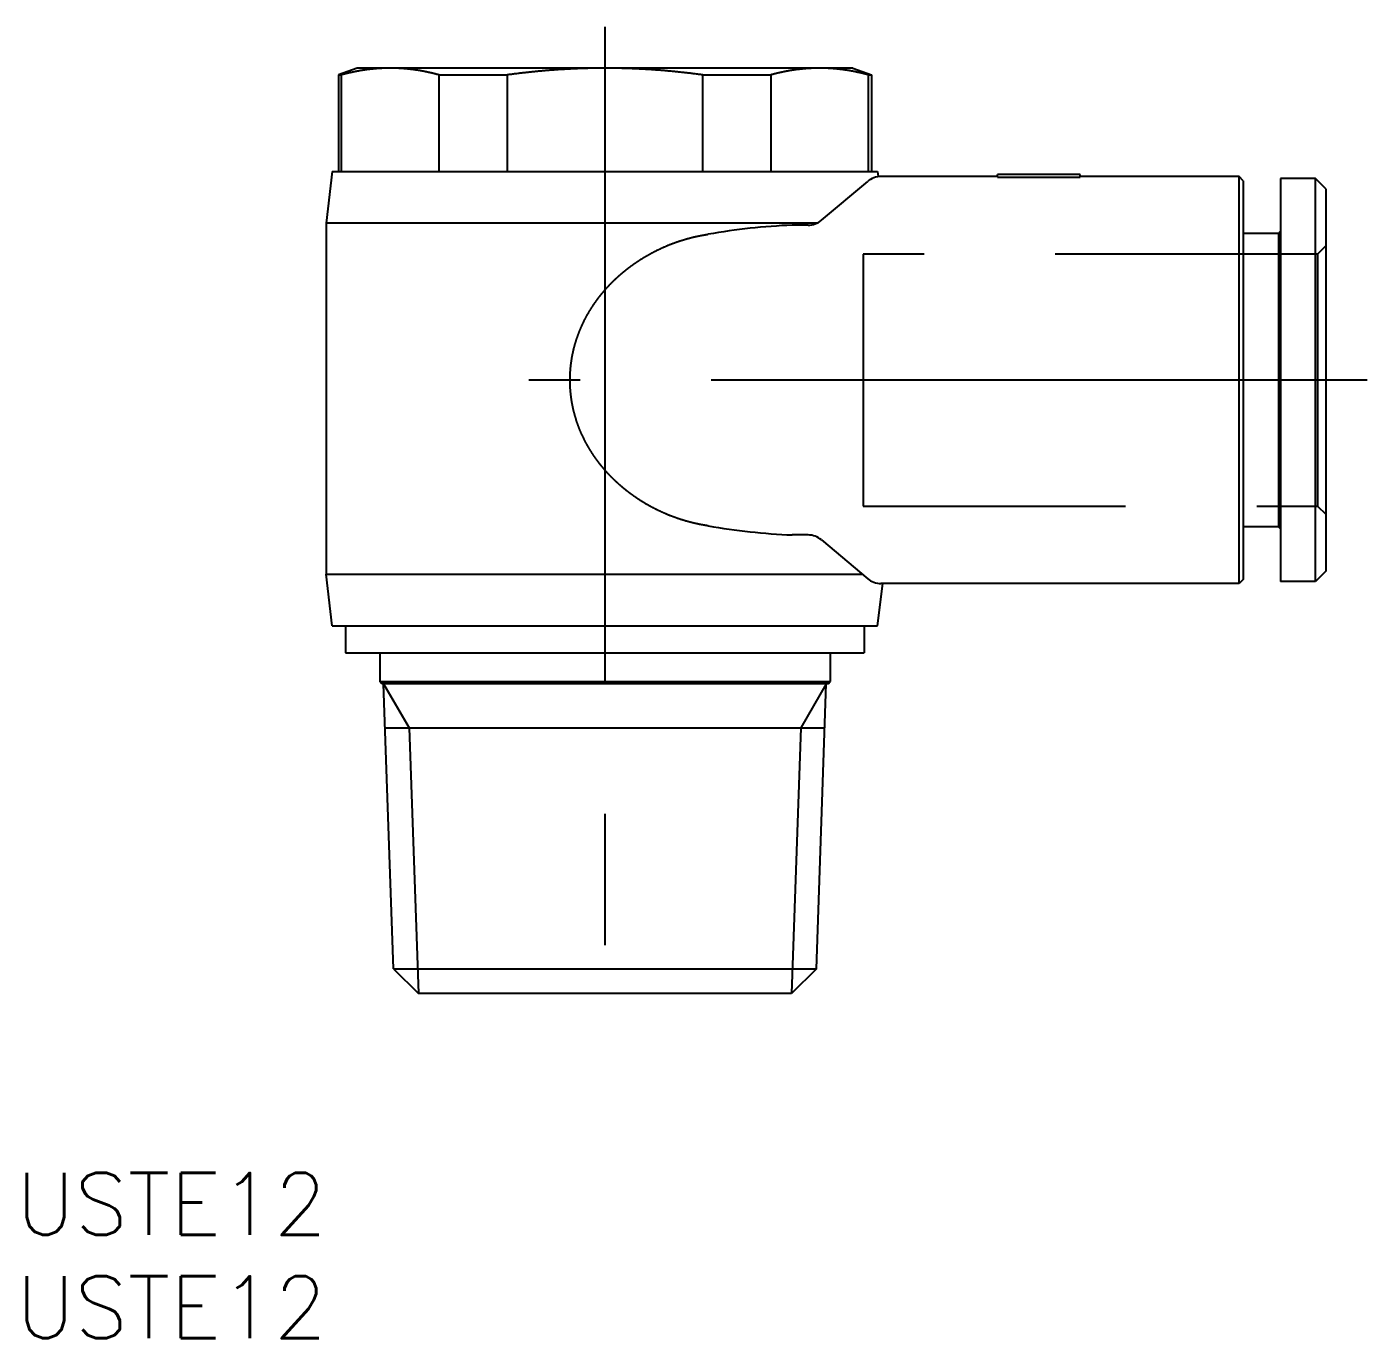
# Model space of a CAD drawing. Extents: x -63 to 63, y -46 to 17.
# Drawn here: x -62.9 to 2, y -46.4 to 17.1 of the extents above; entities that cross this region are included whole.
import ezdxf

# ---------------------------------------------------------------- set-up
doc = ezdxf.new("R2010")
doc.units = 0
doc.linetypes.add('CENTER', pattern=[50.8, 31.75, -6.35, 6.35, -6.35])
doc.linetypes.add('DASHED', pattern=[19.05, 12.7, -6.35])
doc.layers.get('0').update_dxf_attribs({"linetype": 'CONTINUOUS'})
doc.layers.add('CENTER', color=1, linetype='CENTER')
doc.styles.get("Standard").update_dxf_attribs({"font": 'txt.shx', "height": 3, "bigfont": 'bigfont.shx'})

msp = doc.modelspace()

# ---------------------------------------------------------------- linework, layer by layer
at = {"color": 7, "linetype": 'CONTINUOUS'}
for p, q in [((-46.9, 15.1), (-47.8, 14.772)), ((-45.292, 15.1), (-46.9, 15.1)), ((-34.9, 15.1), (-45.292, 15.1)), ((-24.508, 15.1), (-34.9, 15.1)), ((-22.9, 15.1), (-24.508, 15.1)), ((-22.9, 15.1), (-22, 14.772)), ((-47.8, 14.772), (-47.8, 10.1)), ((-47.8, 14.772), (-47.659, 14.772)), ((-47.659, 14.772), (-47.659, 10.1)), ((-42.925, 10.1), (-42.925, 14.772)), ((-42.925, 14.772), (-39.634, 14.772)), ((-39.634, 14.772), (-39.634, 10.1)), ((-30.166, 14.772), (-26.875, 14.772)), ((-30.166, 10.1), (-30.166, 14.772)), ((-26.875, 14.772), (-26.875, 10.1)), ((-22.141, 10.1), (-22.141, 14.772)), ((-22.141, 14.772), (-22, 14.772)), ((-22, 14.772), (-22, 10.1)), ((-48.1, 10.1), (-48.4, 7.6)), ((-48.1, 10.1), (-21.7, 10.1)), ((-21.7, 10.1), (-21.669, 9.841)), ((-15.9, 9.85), (-21.536, 9.85)), ((-11.9, 9.95), (-15.9, 9.95)), ((-15.9, 9.821), (-15.9, 9.95)), ((-15.9, 9.821), (-11.9, 9.821)), ((-11.9, 9.821), (-11.9, 9.95)), ((-4.2, 9.85), (-11.9, 9.85)), ((-4.2, -9.85), (-4.2, 9.85)), ((-4, 9.65), (-4.2, 9.85)), ((-2.2, 9.75), (-2.2, -9.75)), ((-0.5, 9.75), (-2.2, 9.75)), ((-0.5, -9.75), (-0.5, 9.75)), ((0, 9.25), (-0.5, 9.75)), ((-24.421, 7.734), (-22.179, 9.616)), ((-4, 9.65), (-4, -9.65)), ((0, 9.25), (0, -9.25)), ((-48.4, 7.6), (-48.4, -9.4)), ((-24.628, 7.6), (-48.4, 7.6)), ((-25.064, 7.5), (-25.831, 7.5)), ((-2.3, 7.1), (-2.2, 7.2)), ((-2.3, 7.1), (-4, 7.1)), ((-2.3, 7.1), (-2.3, -7.1)), ((-2.3, -7.1), (-4, -7.1)), ((-2.3, -7.1), (-2.2, -7.2)), ((-25.064, -7.5), (-25.831, -7.5)), ((-24.421, -7.734), (-22.179, -9.616)), ((-48.4, -9.4), (-22.436, -9.4)), ((-48.1, -11.9), (-48.4, -9.4)), ((-4, -9.65), (-4.2, -9.85)), ((0, -9.25), (-0.5, -9.75)), ((-21.7, -11.9), (-21.454, -9.85)), ((-4.2, -9.85), (-21.536, -9.85)), ((-0.5, -9.75), (-2.2, -9.75)), ((-48.1, -11.9), (-21.7, -11.9)), ((-47.45, -11.9), (-47.45, -13.2)), ((-22.35, -11.9), (-22.35, -13.2)), ((-47.45, -13.2), (-22.35, -13.2)), ((-45.8, -13.2), (-45.8, -14.6)), ((-24, -13.2), (-24, -14.6)), ((-45.8, -14.6), (-24, -14.6)), ((-45.7, -14.7), (-45.8, -14.6)), ((-24.1, -14.7), (-45.7, -14.7)), ((-45.135, -28.496), (-45.616, -14.7)), ((-24.665, -28.496), (-24.184, -14.7)), ((-24.1, -14.7), (-24, -14.6)), ((-45.542, -16.842), (-24.258, -16.842)), ((-45.135, -28.496), (-24.665, -28.496)), ((-45.135, -28.496), (-43.931, -29.7)), ((-24.665, -28.496), (-25.869, -29.7)), ((-25.869, -29.7), (-43.931, -29.7))]:
    msp.add_line(p, q, dxfattribs=at)
at = {"color": 3, "linetype": 'DASHED'}
for p, q in [((0, 6.5), (-0.4, 6.1)), ((-0.4, 6.1), (-22.4, 6.1)), ((-22.4, 6.1), (-22.4, -6.1)), ((-0.4, 6.1), (-0.4, -6.1)), ((-22.4, -6.1), (-0.4, -6.1)), ((-0.4, -6.1), (0, -6.5))]:
    msp.add_line(p, q, dxfattribs=at)
at = {"color": 3, "linetype": 'CONTINUOUS'}
for p, q in [((-45.616, -14.7), (-44.38, -16.842)), ((-24.184, -14.7), (-25.42, -16.842)), ((-44.38, -16.842), (-43.931, -29.7)), ((-25.42, -16.842), (-25.869, -29.7))]:
    msp.add_line(p, q, dxfattribs=at)
at = {"color": 7}
for points in [[(-45.292, 15.1, 0), (-45.317, 15.1, 0), (-45.342, 15.1, 0), (-45.367, 15.1, 0), (-45.392, 15.099, 0), (-45.417, 15.099, 0), (-45.442, 15.099, 0), (-45.467, 15.098, 0), (-45.491, 15.098, 0), (-45.516, 15.097, 0), (-45.541, 15.096, 0), (-45.566, 15.095, 0), (-45.59, 15.095, 0), (-45.615, 15.094, 0), (-45.64, 15.093, 0), (-45.665, 15.092, 0), (-45.689, 15.091, 0), (-45.714, 15.089, 0), (-45.739, 15.088, 0), (-45.763, 15.087, 0), (-45.788, 15.085, 0), (-45.813, 15.084, 0), (-45.837, 15.082, 0), (-45.862, 15.08, 0), (-45.887, 15.079, 0), (-45.911, 15.077, 0), (-45.936, 15.075, 0), (-45.961, 15.073, 0), (-45.985, 15.071, 0), (-46.01, 15.069, 0), (-46.034, 15.067, 0), (-46.059, 15.065, 0), (-46.084, 15.062, 0), (-46.108, 15.06, 0), (-46.133, 15.057, 0), (-46.158, 15.055, 0), (-46.182, 15.052, 0), (-46.207, 15.05, 0), (-46.231, 15.047, 0), (-46.256, 15.044, 0), (-46.281, 15.041, 0), (-46.305, 15.038, 0), (-46.33, 15.035, 0), (-46.355, 15.032, 0), (-46.379, 15.029, 0), (-46.404, 15.026, 0), (-46.429, 15.022, 0), (-46.453, 15.019, 0), (-46.478, 15.015, 0), (-46.503, 15.012, 0), (-46.528, 15.008, 0), (-46.552, 15.005, 0), (-46.577, 15.001, 0), (-46.602, 14.997, 0), (-46.626, 14.993, 0), (-46.651, 14.989, 0), (-46.676, 14.985, 0), (-46.701, 14.981, 0), (-46.726, 14.977, 0), (-46.75, 14.973, 0), (-46.775, 14.969, 0), (-46.8, 14.964, 0), (-46.825, 14.96, 0), (-46.85, 14.955, 0), (-46.875, 14.951, 0), (-46.9, 14.946, 0), (-46.925, 14.941, 0), (-46.95, 14.936, 0), (-46.975, 14.932, 0), (-47, 14.927, 0), (-47.025, 14.922, 0), (-47.05, 14.916, 0), (-47.075, 14.911, 0), (-47.1, 14.906, 0), (-47.125, 14.901, 0), (-47.15, 14.895, 0), (-47.175, 14.89, 0), (-47.201, 14.884, 0), (-47.226, 14.879, 0), (-47.251, 14.873, 0), (-47.276, 14.867, 0), (-47.302, 14.862, 0), (-47.327, 14.856, 0), (-47.352, 14.85, 0), (-47.378, 14.844, 0), (-47.403, 14.838, 0), (-47.429, 14.831, 0), (-47.454, 14.825, 0), (-47.48, 14.819, 0), (-47.505, 14.812, 0), (-47.531, 14.806, 0), (-47.556, 14.799, 0), (-47.582, 14.793, 0), (-47.608, 14.786, 0), (-47.633, 14.779, 0), (-47.659, 14.772, 0)], [(-42.925, 14.772, 0), (-42.951, 14.779, 0), (-42.977, 14.786, 0), (-43.002, 14.793, 0), (-43.028, 14.799, 0), (-43.054, 14.806, 0), (-43.079, 14.812, 0), (-43.105, 14.819, 0), (-43.13, 14.825, 0), (-43.156, 14.831, 0), (-43.181, 14.838, 0), (-43.207, 14.844, 0), (-43.232, 14.85, 0), (-43.258, 14.856, 0), (-43.283, 14.862, 0), (-43.308, 14.867, 0), (-43.334, 14.873, 0), (-43.359, 14.879, 0), (-43.384, 14.884, 0), (-43.409, 14.89, 0), (-43.434, 14.895, 0), (-43.46, 14.901, 0), (-43.485, 14.906, 0), (-43.51, 14.911, 0), (-43.535, 14.916, 0), (-43.56, 14.922, 0), (-43.585, 14.927, 0), (-43.61, 14.932, 0), (-43.635, 14.936, 0), (-43.66, 14.941, 0), (-43.685, 14.946, 0), (-43.71, 14.951, 0), (-43.735, 14.955, 0), (-43.76, 14.96, 0), (-43.785, 14.964, 0), (-43.809, 14.969, 0), (-43.834, 14.973, 0), (-43.859, 14.977, 0), (-43.884, 14.981, 0), (-43.909, 14.985, 0), (-43.933, 14.989, 0), (-43.958, 14.993, 0), (-43.983, 14.997, 0), (-44.008, 15.001, 0), (-44.032, 15.005, 0), (-44.057, 15.008, 0), (-44.082, 15.012, 0), (-44.107, 15.015, 0), (-44.131, 15.019, 0), (-44.156, 15.022, 0), (-44.181, 15.026, 0), (-44.205, 15.029, 0), (-44.23, 15.032, 0), (-44.255, 15.035, 0), (-44.279, 15.038, 0), (-44.304, 15.041, 0), (-44.328, 15.044, 0), (-44.353, 15.047, 0), (-44.378, 15.05, 0), (-44.402, 15.052, 0), (-44.427, 15.055, 0), (-44.452, 15.057, 0), (-44.476, 15.06, 0), (-44.501, 15.062, 0), (-44.526, 15.065, 0), (-44.55, 15.067, 0), (-44.575, 15.069, 0), (-44.599, 15.071, 0), (-44.624, 15.073, 0), (-44.649, 15.075, 0), (-44.673, 15.077, 0), (-44.698, 15.079, 0), (-44.723, 15.08, 0), (-44.747, 15.082, 0), (-44.772, 15.084, 0), (-44.797, 15.085, 0), (-44.821, 15.087, 0), (-44.846, 15.088, 0), (-44.871, 15.089, 0), (-44.895, 15.091, 0), (-44.92, 15.092, 0), (-44.945, 15.093, 0), (-44.969, 15.094, 0), (-44.994, 15.095, 0), (-45.019, 15.095, 0), (-45.044, 15.096, 0), (-45.069, 15.097, 0), (-45.093, 15.098, 0), (-45.118, 15.098, 0), (-45.143, 15.099, 0), (-45.168, 15.099, 0), (-45.193, 15.099, 0), (-45.218, 15.1, 0), (-45.242, 15.1, 0), (-45.267, 15.1, 0), (-45.292, 15.1, 0)], [(-34.9, 15.1, 0), (-34.95, 15.1, 0), (-35, 15.1, 0), (-35.05, 15.1, 0), (-35.099, 15.099, 0), (-35.149, 15.099, 0), (-35.199, 15.099, 0), (-35.248, 15.098, 0), (-35.298, 15.098, 0), (-35.347, 15.097, 0), (-35.397, 15.096, 0), (-35.447, 15.095, 0), (-35.496, 15.095, 0), (-35.546, 15.094, 0), (-35.595, 15.093, 0), (-35.645, 15.092, 0), (-35.694, 15.091, 0), (-35.743, 15.089, 0), (-35.793, 15.088, 0), (-35.842, 15.087, 0), (-35.891, 15.085, 0), (-35.941, 15.084, 0), (-35.99, 15.082, 0), (-36.039, 15.08, 0), (-36.089, 15.079, 0), (-36.138, 15.077, 0), (-36.187, 15.075, 0), (-36.236, 15.073, 0), (-36.286, 15.071, 0), (-36.335, 15.069, 0), (-36.384, 15.067, 0), (-36.434, 15.065, 0), (-36.483, 15.062, 0), (-36.532, 15.06, 0), (-36.581, 15.057, 0), (-36.63, 15.055, 0), (-36.68, 15.052, 0), (-36.729, 15.05, 0), (-36.778, 15.047, 0), (-36.828, 15.044, 0), (-36.877, 15.041, 0), (-36.926, 15.038, 0), (-36.975, 15.035, 0), (-37.025, 15.032, 0), (-37.074, 15.029, 0), (-37.123, 15.026, 0), (-37.173, 15.022, 0), (-37.222, 15.019, 0), (-37.272, 15.015, 0), (-37.321, 15.012, 0), (-37.37, 15.008, 0), (-37.42, 15.005, 0), (-37.469, 15.001, 0), (-37.519, 14.997, 0), (-37.568, 14.993, 0), (-37.618, 14.989, 0), (-37.667, 14.985, 0), (-37.717, 14.981, 0), (-37.767, 14.977, 0), (-37.816, 14.973, 0), (-37.866, 14.969, 0), (-37.916, 14.964, 0), (-37.965, 14.96, 0), (-38.015, 14.955, 0), (-38.065, 14.951, 0), (-38.115, 14.946, 0), (-38.165, 14.941, 0), (-38.215, 14.936, 0), (-38.265, 14.932, 0), (-38.315, 14.927, 0), (-38.365, 14.922, 0), (-38.415, 14.916, 0), (-38.465, 14.911, 0), (-38.515, 14.906, 0), (-38.566, 14.901, 0), (-38.616, 14.895, 0), (-38.666, 14.89, 0), (-38.717, 14.884, 0), (-38.767, 14.879, 0), (-38.818, 14.873, 0), (-38.868, 14.867, 0), (-38.919, 14.862, 0), (-38.969, 14.856, 0), (-39.02, 14.85, 0), (-39.071, 14.844, 0), (-39.122, 14.838, 0), (-39.173, 14.831, 0), (-39.224, 14.825, 0), (-39.275, 14.819, 0), (-39.326, 14.812, 0), (-39.377, 14.806, 0), (-39.428, 14.799, 0), (-39.48, 14.793, 0), (-39.531, 14.786, 0), (-39.582, 14.779, 0), (-39.634, 14.772, 0)], [(-30.166, 14.772, 0), (-30.218, 14.779, 0), (-30.269, 14.786, 0), (-30.32, 14.793, 0), (-30.372, 14.799, 0), (-30.423, 14.806, 0), (-30.474, 14.812, 0), (-30.525, 14.819, 0), (-30.576, 14.825, 0), (-30.627, 14.831, 0), (-30.678, 14.838, 0), (-30.729, 14.844, 0), (-30.78, 14.85, 0), (-30.831, 14.856, 0), (-30.881, 14.862, 0), (-30.932, 14.867, 0), (-30.983, 14.873, 0), (-31.033, 14.879, 0), (-31.084, 14.884, 0), (-31.134, 14.89, 0), (-31.184, 14.895, 0), (-31.235, 14.901, 0), (-31.285, 14.906, 0), (-31.335, 14.911, 0), (-31.385, 14.916, 0), (-31.435, 14.922, 0), (-31.485, 14.927, 0), (-31.535, 14.932, 0), (-31.585, 14.936, 0), (-31.635, 14.941, 0), (-31.685, 14.946, 0), (-31.735, 14.951, 0), (-31.785, 14.955, 0), (-31.835, 14.96, 0), (-31.884, 14.964, 0), (-31.934, 14.969, 0), (-31.984, 14.973, 0), (-32.033, 14.977, 0), (-32.083, 14.981, 0), (-32.133, 14.985, 0), (-32.182, 14.989, 0), (-32.232, 14.993, 0), (-32.281, 14.997, 0), (-32.331, 15.001, 0), (-32.38, 15.005, 0), (-32.43, 15.008, 0), (-32.479, 15.012, 0), (-32.529, 15.015, 0), (-32.578, 15.019, 0), (-32.627, 15.022, 0), (-32.677, 15.026, 0), (-32.726, 15.029, 0), (-32.775, 15.032, 0), (-32.825, 15.035, 0), (-32.874, 15.038, 0), (-32.923, 15.041, 0), (-32.972, 15.044, 0), (-33.022, 15.047, 0), (-33.071, 15.05, 0), (-33.12, 15.052, 0), (-33.169, 15.055, 0), (-33.219, 15.057, 0), (-33.268, 15.06, 0), (-33.317, 15.062, 0), (-33.367, 15.065, 0), (-33.416, 15.067, 0), (-33.465, 15.069, 0), (-33.514, 15.071, 0), (-33.563, 15.073, 0), (-33.613, 15.075, 0), (-33.662, 15.077, 0), (-33.711, 15.079, 0), (-33.761, 15.08, 0), (-33.81, 15.082, 0), (-33.859, 15.084, 0), (-33.909, 15.085, 0), (-33.958, 15.087, 0), (-34.007, 15.088, 0), (-34.057, 15.089, 0), (-34.106, 15.091, 0), (-34.156, 15.092, 0), (-34.205, 15.093, 0), (-34.254, 15.094, 0), (-34.304, 15.095, 0), (-34.353, 15.095, 0), (-34.403, 15.096, 0), (-34.453, 15.097, 0), (-34.502, 15.098, 0), (-34.552, 15.098, 0), (-34.601, 15.099, 0), (-34.651, 15.099, 0), (-34.701, 15.099, 0), (-34.751, 15.1, 0), (-34.8, 15.1, 0), (-34.85, 15.1, 0), (-34.9, 15.1, 0)], [(-24.508, 15.1, 0), (-24.533, 15.1, 0), (-24.558, 15.1, 0), (-24.582, 15.1, 0), (-24.607, 15.099, 0), (-24.632, 15.099, 0), (-24.657, 15.099, 0), (-24.682, 15.098, 0), (-24.707, 15.098, 0), (-24.732, 15.097, 0), (-24.756, 15.096, 0), (-24.781, 15.095, 0), (-24.806, 15.095, 0), (-24.831, 15.094, 0), (-24.855, 15.093, 0), (-24.88, 15.092, 0), (-24.905, 15.091, 0), (-24.929, 15.089, 0), (-24.954, 15.088, 0), (-24.979, 15.087, 0), (-25.003, 15.085, 0), (-25.028, 15.084, 0), (-25.053, 15.082, 0), (-25.077, 15.08, 0), (-25.102, 15.079, 0), (-25.127, 15.077, 0), (-25.151, 15.075, 0), (-25.176, 15.073, 0), (-25.201, 15.071, 0), (-25.225, 15.069, 0), (-25.25, 15.067, 0), (-25.274, 15.065, 0), (-25.299, 15.062, 0), (-25.324, 15.06, 0), (-25.348, 15.057, 0), (-25.373, 15.055, 0), (-25.398, 15.052, 0), (-25.422, 15.05, 0), (-25.447, 15.047, 0), (-25.471, 15.044, 0), (-25.496, 15.041, 0), (-25.521, 15.038, 0), (-25.545, 15.035, 0), (-25.57, 15.032, 0), (-25.595, 15.029, 0), (-25.619, 15.026, 0), (-25.644, 15.022, 0), (-25.669, 15.019, 0), (-25.693, 15.015, 0), (-25.718, 15.012, 0), (-25.743, 15.008, 0), (-25.768, 15.005, 0), (-25.792, 15.001, 0), (-25.817, 14.997, 0), (-25.842, 14.993, 0), (-25.867, 14.989, 0), (-25.891, 14.985, 0), (-25.916, 14.981, 0), (-25.941, 14.977, 0), (-25.966, 14.973, 0), (-25.991, 14.969, 0), (-26.015, 14.964, 0), (-26.04, 14.96, 0), (-26.065, 14.955, 0), (-26.09, 14.951, 0), (-26.115, 14.946, 0), (-26.14, 14.941, 0), (-26.165, 14.936, 0), (-26.19, 14.932, 0), (-26.215, 14.927, 0), (-26.24, 14.922, 0), (-26.265, 14.916, 0), (-26.29, 14.911, 0), (-26.315, 14.906, 0), (-26.34, 14.901, 0), (-26.366, 14.895, 0), (-26.391, 14.89, 0), (-26.416, 14.884, 0), (-26.441, 14.879, 0), (-26.466, 14.873, 0), (-26.492, 14.867, 0), (-26.517, 14.862, 0), (-26.542, 14.856, 0), (-26.568, 14.85, 0), (-26.593, 14.844, 0), (-26.619, 14.838, 0), (-26.644, 14.831, 0), (-26.669, 14.825, 0), (-26.695, 14.819, 0), (-26.721, 14.812, 0), (-26.746, 14.806, 0), (-26.772, 14.799, 0), (-26.797, 14.793, 0), (-26.823, 14.786, 0), (-26.849, 14.779, 0), (-26.875, 14.772, 0)], [(-22.141, 14.772, 0), (-22.166, 14.779, 0), (-22.192, 14.786, 0), (-22.218, 14.793, 0), (-22.244, 14.799, 0), (-22.269, 14.806, 0), (-22.295, 14.812, 0), (-22.32, 14.819, 0), (-22.346, 14.825, 0), (-22.371, 14.831, 0), (-22.397, 14.838, 0), (-22.422, 14.844, 0), (-22.448, 14.85, 0), (-22.473, 14.856, 0), (-22.498, 14.862, 0), (-22.524, 14.867, 0), (-22.549, 14.873, 0), (-22.574, 14.879, 0), (-22.599, 14.884, 0), (-22.625, 14.89, 0), (-22.65, 14.895, 0), (-22.675, 14.901, 0), (-22.7, 14.906, 0), (-22.725, 14.911, 0), (-22.75, 14.916, 0), (-22.775, 14.922, 0), (-22.8, 14.927, 0), (-22.825, 14.932, 0), (-22.85, 14.936, 0), (-22.875, 14.941, 0), (-22.9, 14.946, 0), (-22.925, 14.951, 0), (-22.95, 14.955, 0), (-22.975, 14.96, 0), (-23, 14.964, 0), (-23.025, 14.969, 0), (-23.05, 14.973, 0), (-23.074, 14.977, 0), (-23.099, 14.981, 0), (-23.124, 14.985, 0), (-23.149, 14.989, 0), (-23.174, 14.993, 0), (-23.198, 14.997, 0), (-23.223, 15.001, 0), (-23.248, 15.005, 0), (-23.273, 15.008, 0), (-23.297, 15.012, 0), (-23.322, 15.015, 0), (-23.347, 15.019, 0), (-23.371, 15.022, 0), (-23.396, 15.026, 0), (-23.421, 15.029, 0), (-23.445, 15.032, 0), (-23.47, 15.035, 0), (-23.495, 15.038, 0), (-23.519, 15.041, 0), (-23.544, 15.044, 0), (-23.569, 15.047, 0), (-23.593, 15.05, 0), (-23.618, 15.052, 0), (-23.642, 15.055, 0), (-23.667, 15.057, 0), (-23.692, 15.06, 0), (-23.716, 15.062, 0), (-23.741, 15.065, 0), (-23.766, 15.067, 0), (-23.79, 15.069, 0), (-23.815, 15.071, 0), (-23.839, 15.073, 0), (-23.864, 15.075, 0), (-23.889, 15.077, 0), (-23.913, 15.079, 0), (-23.938, 15.08, 0), (-23.963, 15.082, 0), (-23.987, 15.084, 0), (-24.012, 15.085, 0), (-24.037, 15.087, 0), (-24.061, 15.088, 0), (-24.086, 15.089, 0), (-24.111, 15.091, 0), (-24.135, 15.092, 0), (-24.16, 15.093, 0), (-24.185, 15.094, 0), (-24.21, 15.095, 0), (-24.234, 15.095, 0), (-24.259, 15.096, 0), (-24.284, 15.097, 0), (-24.309, 15.098, 0), (-24.334, 15.098, 0), (-24.358, 15.099, 0), (-24.383, 15.099, 0), (-24.408, 15.099, 0), (-24.433, 15.1, 0), (-24.458, 15.1, 0), (-24.483, 15.1, 0), (-24.508, 15.1, 0)], [(-29.9, -7.057, 0), (-29.916, -7.055, 0), (-29.932, -7.052, 0), (-29.948, -7.05, 0), (-29.964, -7.047, 0), (-29.98, -7.045, 0), (-29.996, -7.042, 0), (-30.012, -7.04, 0), (-30.028, -7.037, 0), (-30.044, -7.035, 0), (-30.06, -7.032, 0), (-30.076, -7.029, 0), (-30.093, -7.027, 0), (-30.109, -7.024, 0), (-30.125, -7.021, 0), (-30.141, -7.018, 0), (-30.157, -7.016, 0), (-30.173, -7.013, 0), (-30.189, -7.01, 0), (-30.205, -7.007, 0), (-30.222, -7.004, 0), (-30.238, -7.001, 0), (-30.254, -6.998, 0), (-30.27, -6.995, 0), (-30.286, -6.991, 0), (-30.302, -6.988, 0), (-30.319, -6.985, 0), (-30.335, -6.982, 0), (-30.351, -6.978, 0), (-30.367, -6.975, 0), (-30.384, -6.972, 0), (-30.4, -6.968, 0), (-30.416, -6.965, 0), (-30.432, -6.962, 0), (-30.448, -6.958, 0), (-30.465, -6.954, 0), (-30.481, -6.951, 0), (-30.497, -6.947, 0), (-30.514, -6.944, 0), (-30.53, -6.94, 0), (-30.546, -6.936, 0), (-30.562, -6.933, 0), (-30.578, -6.929, 0), (-30.595, -6.925, 0), (-30.611, -6.921, 0), (-30.627, -6.917, 0), (-30.644, -6.913, 0), (-30.66, -6.909, 0), (-30.676, -6.905, 0), (-30.692, -6.901, 0), (-30.709, -6.897, 0), (-30.725, -6.893, 0), (-30.741, -6.889, 0), (-30.757, -6.885, 0), (-30.774, -6.881, 0), (-30.79, -6.876, 0), (-30.806, -6.872, 0), (-30.823, -6.868, 0), (-30.839, -6.863, 0), (-30.855, -6.859, 0), (-30.871, -6.855, 0), (-30.887, -6.85, 0), (-30.904, -6.846, 0), (-30.92, -6.841, 0), (-30.936, -6.836, 0), (-30.952, -6.832, 0), (-30.969, -6.827, 0), (-30.985, -6.823, 0), (-31.001, -6.818, 0), (-31.017, -6.813, 0), (-31.034, -6.808, 0), (-31.05, -6.804, 0), (-31.066, -6.799, 0), (-31.082, -6.794, 0), (-31.098, -6.789, 0), (-31.114, -6.784, 0), (-31.131, -6.779, 0), (-31.147, -6.774, 0), (-31.163, -6.769, 0), (-31.179, -6.764, 0), (-31.195, -6.759, 0), (-31.211, -6.754, 0), (-31.227, -6.748, 0), (-31.244, -6.743, 0), (-31.26, -6.738, 0), (-31.276, -6.733, 0), (-31.292, -6.727, 0), (-31.308, -6.722, 0), (-31.324, -6.717, 0), (-31.34, -6.711, 0), (-31.356, -6.706, 0), (-31.372, -6.7, 0), (-31.388, -6.695, 0), (-31.404, -6.689, 0), (-31.42, -6.684, 0), (-31.436, -6.678, 0), (-31.452, -6.673, 0), (-31.468, -6.667, 0), (-31.484, -6.661, 0), (-31.5, -6.656, 0), (-31.516, -6.65, 0), (-31.532, -6.644, 0), (-31.548, -6.638, 0), (-31.564, -6.632, 0), (-31.58, -6.626, 0), (-31.595, -6.621, 0), (-31.611, -6.615, 0), (-31.627, -6.609, 0), (-31.643, -6.603, 0), (-31.659, -6.597, 0), (-31.674, -6.591, 0), (-31.69, -6.584, 0), (-31.706, -6.578, 0), (-31.722, -6.572, 0), (-31.738, -6.566, 0), (-31.753, -6.56, 0), (-31.769, -6.554, 0), (-31.785, -6.547, 0), (-31.8, -6.541, 0), (-31.816, -6.535, 0), (-31.831, -6.528, 0), (-31.847, -6.522, 0), (-31.863, -6.515, 0), (-31.878, -6.509, 0), (-31.894, -6.503, 0), (-31.909, -6.496, 0), (-31.925, -6.49, 0), (-31.94, -6.483, 0), (-31.956, -6.476, 0), (-31.971, -6.47, 0), (-31.986, -6.463, 0), (-32.002, -6.456, 0), (-32.017, -6.45, 0), (-32.033, -6.443, 0), (-32.048, -6.436, 0), (-32.063, -6.43, 0), (-32.078, -6.423, 0), (-32.094, -6.416, 0), (-32.109, -6.409, 0), (-32.124, -6.402, 0), (-32.139, -6.395, 0), (-32.154, -6.388, 0), (-32.17, -6.381, 0), (-32.185, -6.374, 0), (-32.2, -6.367, 0), (-32.215, -6.36, 0), (-32.23, -6.353, 0), (-32.245, -6.346, 0), (-32.26, -6.339, 0), (-32.275, -6.332, 0), (-32.29, -6.325, 0), (-32.305, -6.318, 0), (-32.32, -6.311, 0), (-32.335, -6.303, 0), (-32.349, -6.296, 0), (-32.364, -6.289, 0), (-32.379, -6.282, 0), (-32.394, -6.274, 0), (-32.409, -6.267, 0), (-32.423, -6.26, 0), (-32.438, -6.252, 0), (-32.453, -6.245, 0), (-32.467, -6.238, 0), (-32.482, -6.23, 0), (-32.496, -6.223, 0), (-32.511, -6.215, 0), (-32.525, -6.208, 0), (-32.54, -6.2, 0), (-32.554, -6.193, 0), (-32.569, -6.185, 0), (-32.583, -6.178, 0), (-32.597, -6.17, 0), (-32.612, -6.162, 0), (-32.626, -6.155, 0), (-32.64, -6.147, 0), (-32.655, -6.139, 0), (-32.669, -6.132, 0), (-32.683, -6.124, 0), (-32.697, -6.116, 0), (-32.711, -6.109, 0), (-32.726, -6.101, 0), (-32.74, -6.093, 0), (-32.754, -6.085, 0), (-32.768, -6.077, 0), (-32.783, -6.069, 0), (-32.797, -6.061, 0), (-32.811, -6.053, 0), (-32.826, -6.044, 0), (-32.84, -6.036, 0), (-32.855, -6.028, 0), (-32.869, -6.02, 0), (-32.883, -6.011, 0), (-32.898, -6.003, 0), (-32.912, -5.994, 0), (-32.927, -5.986, 0), (-32.941, -5.977, 0), (-32.956, -5.969, 0), (-32.97, -5.96, 0), (-32.985, -5.951, 0), (-32.999, -5.943, 0), (-33.014, -5.934, 0), (-33.028, -5.925, 0), (-33.043, -5.916, 0), (-33.057, -5.907, 0), (-33.072, -5.898, 0), (-33.087, -5.889, 0), (-33.101, -5.88, 0), (-33.116, -5.871, 0), (-33.13, -5.862, 0), (-33.145, -5.853, 0), (-33.16, -5.844, 0), (-33.174, -5.834, 0), (-33.189, -5.825, 0), (-33.203, -5.816, 0), (-33.218, -5.806, 0), (-33.233, -5.797, 0), (-33.247, -5.787, 0), (-33.262, -5.778, 0), (-33.276, -5.768, 0), (-33.291, -5.759, 0), (-33.305, -5.749, 0), (-33.32, -5.739, 0), (-33.334, -5.73, 0), (-33.349, -5.72, 0), (-33.364, -5.71, 0), (-33.378, -5.7, 0), (-33.393, -5.69, 0), (-33.407, -5.681, 0), (-33.422, -5.671, 0), (-33.436, -5.661, 0), (-33.451, -5.651, 0), (-33.465, -5.641, 0), (-33.48, -5.63, 0), (-33.494, -5.62, 0), (-33.509, -5.61, 0), (-33.523, -5.6, 0), (-33.538, -5.59, 0), (-33.552, -5.579, 0), (-33.566, -5.569, 0), (-33.581, -5.559, 0), (-33.595, -5.548, 0), (-33.609, -5.538, 0), (-33.624, -5.527, 0), (-33.638, -5.517, 0), (-33.652, -5.506, 0), (-33.667, -5.496, 0), (-33.681, -5.485, 0), (-33.695, -5.475, 0), (-33.709, -5.464, 0), (-33.723, -5.453, 0), (-33.738, -5.443, 0), (-33.752, -5.432, 0), (-33.766, -5.421, 0), (-33.78, -5.41, 0), (-33.794, -5.399, 0), (-33.808, -5.388, 0), (-33.822, -5.377, 0), (-33.836, -5.367, 0), (-33.85, -5.356, 0), (-33.864, -5.345, 0), (-33.878, -5.333, 0), (-33.892, -5.322, 0), (-33.905, -5.311, 0), (-33.919, -5.3, 0), (-33.933, -5.289, 0), (-33.947, -5.278, 0), (-33.961, -5.267, 0), (-33.974, -5.255, 0), (-33.988, -5.244, 0), (-34.001, -5.233, 0), (-34.015, -5.222, 0), (-34.029, -5.21, 0), (-34.042, -5.199, 0), (-34.056, -5.188, 0), (-34.069, -5.176, 0), (-34.082, -5.165, 0), (-34.096, -5.153, 0), (-34.109, -5.142, 0), (-34.123, -5.131, 0), (-34.136, -5.119, 0), (-34.149, -5.108, 0), (-34.162, -5.096, 0), (-34.175, -5.084, 0), (-34.188, -5.073, 0), (-34.202, -5.061, 0), (-34.215, -5.05, 0), (-34.228, -5.038, 0), (-34.241, -5.027, 0), (-34.254, -5.015, 0), (-34.266, -5.003, 0), (-34.279, -4.992, 0), (-34.292, -4.98, 0), (-34.305, -4.968, 0), (-34.318, -4.957, 0), (-34.33, -4.945, 0), (-34.343, -4.933, 0), (-34.355, -4.922, 0), (-34.368, -4.91, 0), (-34.38, -4.898, 0), (-34.393, -4.886, 0), (-34.405, -4.875, 0), (-34.418, -4.863, 0), (-34.43, -4.851, 0), (-34.442, -4.839, 0), (-34.455, -4.828, 0), (-34.467, -4.816, 0), (-34.479, -4.804, 0), (-34.491, -4.792, 0), (-34.503, -4.78, 0), (-34.515, -4.769, 0), (-34.527, -4.757, 0), (-34.539, -4.745, 0), (-34.55, -4.733, 0), (-34.562, -4.721, 0), (-34.574, -4.71, 0), (-34.586, -4.698, 0), (-34.597, -4.686, 0), (-34.609, -4.674, 0), (-34.62, -4.662, 0), (-34.632, -4.651, 0), (-34.643, -4.639, 0), (-34.655, -4.627, 0), (-34.666, -4.615, 0), (-34.677, -4.603, 0), (-34.688, -4.592, 0), (-34.7, -4.58, 0), (-34.711, -4.568, 0), (-34.722, -4.556, 0), (-34.733, -4.544, 0), (-34.744, -4.532, 0), (-34.755, -4.52, 0), (-34.767, -4.508, 0), (-34.778, -4.496, 0), (-34.789, -4.484, 0), (-34.8, -4.471, 0), (-34.811, -4.459, 0), (-34.822, -4.447, 0), (-34.833, -4.435, 0), (-34.844, -4.422, 0), (-34.855, -4.41, 0), (-34.866, -4.398, 0), (-34.877, -4.385, 0), (-34.888, -4.373, 0), (-34.899, -4.36, 0), (-34.91, -4.348, 0), (-34.921, -4.335, 0), (-34.931, -4.322, 0), (-34.942, -4.31, 0), (-34.953, -4.297, 0), (-34.964, -4.284, 0), (-34.975, -4.272, 0), (-34.986, -4.259, 0), (-34.996, -4.246, 0), (-35.007, -4.233, 0), (-35.018, -4.22, 0), (-35.028, -4.208, 0), (-35.039, -4.195, 0), (-35.05, -4.182, 0), (-35.06, -4.169, 0), (-35.071, -4.156, 0), (-35.081, -4.143, 0), (-35.092, -4.129, 0), (-35.102, -4.116, 0), (-35.113, -4.103, 0), (-35.123, -4.09, 0), (-35.134, -4.077, 0), (-35.144, -4.063, 0), (-35.155, -4.05, 0), (-35.165, -4.037, 0), (-35.175, -4.023, 0), (-35.186, -4.01, 0), (-35.196, -3.997, 0), (-35.206, -3.983, 0), (-35.217, -3.97, 0), (-35.227, -3.956, 0), (-35.237, -3.943, 0), (-35.247, -3.929, 0), (-35.257, -3.916, 0), (-35.267, -3.902, 0), (-35.278, -3.888, 0), (-35.288, -3.875, 0), (-35.298, -3.861, 0), (-35.308, -3.847, 0), (-35.318, -3.833, 0), (-35.328, -3.819, 0), (-35.337, -3.806, 0), (-35.347, -3.792, 0), (-35.357, -3.778, 0), (-35.367, -3.764, 0), (-35.377, -3.75, 0), (-35.387, -3.736, 0), (-35.397, -3.722, 0), (-35.406, -3.708, 0), (-35.416, -3.694, 0), (-35.426, -3.68, 0), (-35.435, -3.665, 0), (-35.445, -3.651, 0), (-35.454, -3.637, 0), (-35.464, -3.623, 0), (-35.473, -3.609, 0), (-35.483, -3.594, 0), (-35.492, -3.58, 0), (-35.502, -3.566, 0), (-35.511, -3.551, 0), (-35.52, -3.537, 0), (-35.53, -3.522, 0), (-35.539, -3.508, 0), (-35.548, -3.494, 0), (-35.557, -3.479, 0), (-35.567, -3.465, 0), (-35.576, -3.45, 0), (-35.585, -3.435, 0), (-35.594, -3.421, 0), (-35.603, -3.406, 0), (-35.612, -3.391, 0), (-35.621, -3.377, 0), (-35.63, -3.362, 0), (-35.639, -3.347, 0), (-35.648, -3.333, 0), (-35.657, -3.318, 0), (-35.666, -3.303, 0), (-35.674, -3.288, 0), (-35.683, -3.273, 0), (-35.692, -3.258, 0), (-35.7, -3.243, 0), (-35.709, -3.228, 0), (-35.718, -3.213, 0), (-35.726, -3.198, 0), (-35.735, -3.183, 0), (-35.743, -3.168, 0), (-35.752, -3.153, 0), (-35.76, -3.138, 0), (-35.769, -3.123, 0), (-35.777, -3.108, 0), (-35.785, -3.093, 0), (-35.794, -3.078, 0), (-35.802, -3.062, 0), (-35.81, -3.047, 0), (-35.818, -3.032, 0), (-35.826, -3.017, 0), (-35.834, -3.001, 0), (-35.842, -2.986, 0), (-35.85, -2.971, 0), (-35.858, -2.955, 0), (-35.866, -2.94, 0), (-35.874, -2.925, 0), (-35.882, -2.909, 0), (-35.89, -2.894, 0), (-35.898, -2.878, 0), (-35.905, -2.863, 0), (-35.913, -2.847, 0), (-35.921, -2.832, 0), (-35.928, -2.816, 0), (-35.936, -2.801, 0), (-35.944, -2.785, 0), (-35.951, -2.769, 0), (-35.959, -2.754, 0), (-35.966, -2.738, 0), (-35.973, -2.722, 0), (-35.981, -2.707, 0), (-35.988, -2.691, 0), (-35.995, -2.675, 0), (-36.002, -2.66, 0), (-36.01, -2.644, 0), (-36.017, -2.628, 0), (-36.024, -2.612, 0), (-36.031, -2.596, 0), (-36.038, -2.581, 0), (-36.045, -2.565, 0), (-36.052, -2.549, 0), (-36.059, -2.533, 0), (-36.066, -2.517, 0), (-36.072, -2.501, 0), (-36.079, -2.485, 0), (-36.086, -2.469, 0), (-36.093, -2.453, 0), (-36.099, -2.437, 0), (-36.106, -2.421, 0), (-36.112, -2.405, 0), (-36.119, -2.389, 0), (-36.125, -2.373, 0), (-36.132, -2.357, 0), (-36.138, -2.341, 0), (-36.145, -2.325, 0), (-36.151, -2.309, 0), (-36.157, -2.293, 0), (-36.163, -2.277, 0), (-36.169, -2.26, 0), (-36.175, -2.244, 0), (-36.182, -2.228, 0), (-36.188, -2.212, 0), (-36.194, -2.196, 0), (-36.2, -2.179, 0), (-36.206, -2.163, 0), (-36.211, -2.147, 0), (-36.217, -2.131, 0), (-36.223, -2.114, 0), (-36.229, -2.098, 0), (-36.234, -2.082, 0), (-36.24, -2.065, 0), (-36.246, -2.049, 0), (-36.251, -2.033, 0), (-36.257, -2.016, 0), (-36.262, -2, 0), (-36.268, -1.983, 0), (-36.273, -1.967, 0), (-36.278, -1.951, 0), (-36.284, -1.934, 0), (-36.289, -1.918, 0), (-36.294, -1.901, 0), (-36.299, -1.885, 0), (-36.304, -1.868, 0), (-36.309, -1.852, 0), (-36.314, -1.835, 0), (-36.319, -1.819, 0), (-36.324, -1.802, 0), (-36.329, -1.786, 0), (-36.334, -1.769, 0), (-36.339, -1.753, 0), (-36.344, -1.736, 0), (-36.348, -1.72, 0), (-36.353, -1.703, 0), (-36.358, -1.687, 0), (-36.362, -1.67, 0), (-36.367, -1.654, 0), (-36.371, -1.637, 0), (-36.376, -1.62, 0), (-36.38, -1.604, 0), (-36.384, -1.587, 0), (-36.389, -1.57, 0), (-36.393, -1.554, 0), (-36.397, -1.537, 0), (-36.401, -1.521, 0), (-36.405, -1.504, 0), (-36.409, -1.487, 0), (-36.413, -1.471, 0), (-36.417, -1.454, 0), (-36.421, -1.437, 0), (-36.425, -1.421, 0), (-36.429, -1.404, 0), (-36.433, -1.387, 0), (-36.437, -1.371, 0), (-36.44, -1.354, 0), (-36.444, -1.337, 0), (-36.448, -1.321, 0), (-36.451, -1.304, 0), (-36.455, -1.287, 0), (-36.458, -1.27, 0), (-36.462, -1.254, 0), (-36.465, -1.237, 0), (-36.468, -1.22, 0), (-36.472, -1.204, 0), (-36.475, -1.187, 0), (-36.478, -1.17, 0), (-36.481, -1.153, 0), (-36.484, -1.137, 0), (-36.487, -1.12, 0), (-36.49, -1.103, 0), (-36.493, -1.087, 0), (-36.496, -1.07, 0), (-36.499, -1.053, 0), (-36.502, -1.036, 0), (-36.505, -1.02, 0), (-36.507, -1.003, 0), (-36.51, -0.986, 0), (-36.513, -0.969, 0), (-36.515, -0.953, 0), (-36.518, -0.936, 0), (-36.52, -0.919, 0), (-36.523, -0.903, 0), (-36.525, -0.886, 0), (-36.527, -0.869, 0), (-36.53, -0.852, 0), (-36.532, -0.836, 0), (-36.534, -0.819, 0), (-36.536, -0.802, 0), (-36.538, -0.786, 0), (-36.541, -0.769, 0), (-36.543, -0.752, 0), (-36.545, -0.735, 0), (-36.547, -0.719, 0), (-36.548, -0.702, 0), (-36.55, -0.685, 0), (-36.552, -0.669, 0), (-36.554, -0.652, 0), (-36.556, -0.635, 0), (-36.557, -0.619, 0), (-36.559, -0.602, 0), (-36.56, -0.585, 0), (-36.562, -0.569, 0), (-36.564, -0.552, 0), (-36.565, -0.536, 0), (-36.566, -0.519, 0), (-36.568, -0.502, 0), (-36.569, -0.486, 0), (-36.57, -0.469, 0), (-36.572, -0.453, 0), (-36.573, -0.436, 0), (-36.574, -0.419, 0), (-36.575, -0.403, 0), (-36.576, -0.386, 0), (-36.577, -0.37, 0), (-36.578, -0.353, 0), (-36.579, -0.337, 0), (-36.58, -0.32, 0), (-36.581, -0.304, 0), (-36.581, -0.287, 0), (-36.582, -0.271, 0), (-36.583, -0.254, 0), (-36.584, -0.238, 0), (-36.584, -0.221, 0), (-36.585, -0.205, 0), (-36.585, -0.188, 0), (-36.586, -0.172, 0), (-36.586, -0.155, 0), (-36.587, -0.139, 0), (-36.587, -0.123, 0), (-36.587, -0.106, 0), (-36.587, -0.09, 0), (-36.588, -0.073, 0), (-36.588, -0.057, 0), (-36.588, -0.041, 0), (-36.588, -0.024, 0), (-36.588, -0.008, 0), (-36.588, 0.008, 0), (-36.588, 0.024, 0), (-36.588, 0.041, 0), (-36.588, 0.057, 0), (-36.588, 0.073, 0), (-36.587, 0.09, 0), (-36.587, 0.106, 0), (-36.587, 0.123, 0), (-36.587, 0.139, 0), (-36.586, 0.155, 0), (-36.586, 0.172, 0), (-36.585, 0.188, 0), (-36.585, 0.205, 0), (-36.584, 0.221, 0), (-36.584, 0.238, 0), (-36.583, 0.254, 0), (-36.582, 0.271, 0), (-36.581, 0.287, 0), (-36.581, 0.304, 0), (-36.58, 0.32, 0), (-36.579, 0.337, 0), (-36.578, 0.353, 0), (-36.577, 0.37, 0), (-36.576, 0.386, 0), (-36.575, 0.403, 0), (-36.574, 0.419, 0), (-36.573, 0.436, 0), (-36.572, 0.453, 0), (-36.57, 0.469, 0), (-36.569, 0.486, 0), (-36.568, 0.502, 0), (-36.566, 0.519, 0), (-36.565, 0.536, 0), (-36.564, 0.552, 0), (-36.562, 0.569, 0), (-36.56, 0.585, 0), (-36.559, 0.602, 0), (-36.557, 0.619, 0), (-36.556, 0.635, 0), (-36.554, 0.652, 0), (-36.552, 0.669, 0), (-36.55, 0.685, 0), (-36.548, 0.702, 0), (-36.547, 0.719, 0), (-36.545, 0.735, 0), (-36.543, 0.752, 0), (-36.541, 0.769, 0), (-36.538, 0.786, 0), (-36.536, 0.802, 0), (-36.534, 0.819, 0), (-36.532, 0.836, 0), (-36.53, 0.852, 0), (-36.527, 0.869, 0), (-36.525, 0.886, 0), (-36.523, 0.903, 0), (-36.52, 0.919, 0), (-36.518, 0.936, 0), (-36.515, 0.953, 0), (-36.513, 0.969, 0), (-36.51, 0.986, 0), (-36.507, 1.003, 0), (-36.505, 1.02, 0), (-36.502, 1.036, 0), (-36.499, 1.053, 0), (-36.496, 1.07, 0), (-36.493, 1.087, 0), (-36.49, 1.103, 0), (-36.487, 1.12, 0), (-36.484, 1.137, 0), (-36.481, 1.153, 0), (-36.478, 1.17, 0), (-36.475, 1.187, 0), (-36.472, 1.204, 0), (-36.468, 1.22, 0), (-36.465, 1.237, 0), (-36.462, 1.254, 0), (-36.458, 1.27, 0), (-36.455, 1.287, 0), (-36.451, 1.304, 0), (-36.448, 1.321, 0), (-36.444, 1.337, 0), (-36.44, 1.354, 0), (-36.437, 1.371, 0), (-36.433, 1.387, 0), (-36.429, 1.404, 0), (-36.425, 1.421, 0), (-36.421, 1.437, 0), (-36.417, 1.454, 0), (-36.413, 1.471, 0), (-36.409, 1.487, 0), (-36.405, 1.504, 0), (-36.401, 1.521, 0), (-36.397, 1.537, 0), (-36.393, 1.554, 0), (-36.389, 1.57, 0), (-36.384, 1.587, 0), (-36.38, 1.604, 0), (-36.376, 1.62, 0), (-36.371, 1.637, 0), (-36.367, 1.654, 0), (-36.362, 1.67, 0), (-36.358, 1.687, 0), (-36.353, 1.703, 0), (-36.348, 1.72, 0), (-36.344, 1.736, 0), (-36.339, 1.753, 0), (-36.334, 1.769, 0), (-36.329, 1.786, 0), (-36.324, 1.802, 0), (-36.319, 1.819, 0), (-36.314, 1.835, 0), (-36.309, 1.852, 0), (-36.304, 1.868, 0), (-36.299, 1.885, 0), (-36.294, 1.901, 0), (-36.289, 1.918, 0), (-36.284, 1.934, 0), (-36.278, 1.951, 0), (-36.273, 1.967, 0), (-36.268, 1.983, 0), (-36.262, 2, 0), (-36.257, 2.016, 0), (-36.251, 2.033, 0), (-36.246, 2.049, 0), (-36.24, 2.065, 0), (-36.234, 2.082, 0), (-36.229, 2.098, 0), (-36.223, 2.114, 0), (-36.217, 2.131, 0), (-36.211, 2.147, 0), (-36.206, 2.163, 0), (-36.2, 2.179, 0), (-36.194, 2.196, 0), (-36.188, 2.212, 0), (-36.182, 2.228, 0), (-36.175, 2.244, 0), (-36.169, 2.26, 0), (-36.163, 2.277, 0), (-36.157, 2.293, 0), (-36.151, 2.309, 0), (-36.145, 2.325, 0), (-36.138, 2.341, 0), (-36.132, 2.357, 0), (-36.125, 2.373, 0), (-36.119, 2.389, 0), (-36.112, 2.405, 0), (-36.106, 2.421, 0), (-36.099, 2.437, 0), (-36.093, 2.453, 0), (-36.086, 2.469, 0), (-36.079, 2.485, 0), (-36.072, 2.501, 0), (-36.066, 2.517, 0), (-36.059, 2.533, 0), (-36.052, 2.549, 0), (-36.045, 2.565, 0), (-36.038, 2.581, 0), (-36.031, 2.596, 0), (-36.024, 2.612, 0), (-36.017, 2.628, 0), (-36.01, 2.644, 0), (-36.002, 2.66, 0), (-35.995, 2.675, 0), (-35.988, 2.691, 0), (-35.981, 2.707, 0), (-35.973, 2.722, 0), (-35.966, 2.738, 0), (-35.959, 2.754, 0), (-35.951, 2.769, 0), (-35.944, 2.785, 0), (-35.936, 2.801, 0), (-35.928, 2.816, 0), (-35.921, 2.832, 0), (-35.913, 2.847, 0), (-35.905, 2.863, 0), (-35.898, 2.878, 0), (-35.89, 2.894, 0), (-35.882, 2.909, 0), (-35.874, 2.925, 0), (-35.866, 2.94, 0), (-35.858, 2.955, 0), (-35.85, 2.971, 0), (-35.842, 2.986, 0), (-35.834, 3.001, 0), (-35.826, 3.017, 0), (-35.818, 3.032, 0), (-35.81, 3.047, 0), (-35.802, 3.062, 0), (-35.794, 3.078, 0), (-35.785, 3.093, 0), (-35.777, 3.108, 0), (-35.769, 3.123, 0), (-35.76, 3.138, 0), (-35.752, 3.153, 0), (-35.743, 3.168, 0), (-35.735, 3.183, 0), (-35.726, 3.198, 0), (-35.718, 3.213, 0), (-35.709, 3.228, 0), (-35.7, 3.243, 0), (-35.692, 3.258, 0), (-35.683, 3.273, 0), (-35.674, 3.288, 0), (-35.666, 3.303, 0), (-35.657, 3.318, 0), (-35.648, 3.333, 0), (-35.639, 3.347, 0), (-35.63, 3.362, 0), (-35.621, 3.377, 0), (-35.612, 3.391, 0), (-35.603, 3.406, 0), (-35.594, 3.421, 0), (-35.585, 3.435, 0), (-35.576, 3.45, 0), (-35.567, 3.465, 0), (-35.557, 3.479, 0), (-35.548, 3.494, 0), (-35.539, 3.508, 0), (-35.53, 3.522, 0), (-35.52, 3.537, 0), (-35.511, 3.551, 0), (-35.502, 3.566, 0), (-35.492, 3.58, 0), (-35.483, 3.594, 0), (-35.473, 3.609, 0), (-35.464, 3.623, 0), (-35.454, 3.637, 0), (-35.445, 3.651, 0), (-35.435, 3.665, 0), (-35.426, 3.68, 0), (-35.416, 3.694, 0), (-35.406, 3.708, 0), (-35.397, 3.722, 0), (-35.387, 3.736, 0), (-35.377, 3.75, 0), (-35.367, 3.764, 0), (-35.357, 3.778, 0), (-35.347, 3.792, 0), (-35.337, 3.806, 0), (-35.328, 3.819, 0), (-35.318, 3.833, 0), (-35.308, 3.847, 0), (-35.298, 3.861, 0), (-35.288, 3.875, 0), (-35.278, 3.888, 0), (-35.267, 3.902, 0), (-35.257, 3.916, 0), (-35.247, 3.929, 0), (-35.237, 3.943, 0), (-35.227, 3.956, 0), (-35.217, 3.97, 0), (-35.206, 3.983, 0), (-35.196, 3.997, 0), (-35.186, 4.01, 0), (-35.175, 4.023, 0), (-35.165, 4.037, 0), (-35.155, 4.05, 0), (-35.144, 4.063, 0), (-35.134, 4.077, 0), (-35.123, 4.09, 0), (-35.113, 4.103, 0), (-35.102, 4.116, 0), (-35.092, 4.129, 0), (-35.081, 4.143, 0), (-35.071, 4.156, 0), (-35.06, 4.169, 0), (-35.05, 4.182, 0), (-35.039, 4.195, 0), (-35.028, 4.208, 0), (-35.018, 4.22, 0), (-35.007, 4.233, 0), (-34.996, 4.246, 0), (-34.986, 4.259, 0), (-34.975, 4.272, 0), (-34.964, 4.284, 0), (-34.953, 4.297, 0), (-34.942, 4.31, 0), (-34.931, 4.322, 0), (-34.921, 4.335, 0), (-34.91, 4.348, 0), (-34.899, 4.36, 0), (-34.888, 4.373, 0), (-34.877, 4.385, 0), (-34.866, 4.398, 0), (-34.855, 4.41, 0), (-34.844, 4.422, 0), (-34.833, 4.435, 0), (-34.822, 4.447, 0), (-34.811, 4.459, 0), (-34.8, 4.471, 0), (-34.789, 4.484, 0), (-34.778, 4.496, 0), (-34.767, 4.508, 0), (-34.755, 4.52, 0), (-34.744, 4.532, 0), (-34.733, 4.544, 0), (-34.722, 4.556, 0), (-34.711, 4.568, 0), (-34.7, 4.58, 0), (-34.688, 4.592, 0), (-34.677, 4.603, 0), (-34.666, 4.615, 0), (-34.655, 4.627, 0), (-34.643, 4.639, 0), (-34.632, 4.651, 0), (-34.62, 4.662, 0), (-34.609, 4.674, 0), (-34.597, 4.686, 0), (-34.586, 4.698, 0), (-34.574, 4.71, 0), (-34.562, 4.721, 0), (-34.55, 4.733, 0), (-34.539, 4.745, 0), (-34.527, 4.757, 0), (-34.515, 4.769, 0), (-34.503, 4.78, 0), (-34.491, 4.792, 0), (-34.479, 4.804, 0), (-34.467, 4.816, 0), (-34.455, 4.828, 0), (-34.442, 4.839, 0), (-34.43, 4.851, 0), (-34.418, 4.863, 0), (-34.405, 4.875, 0), (-34.393, 4.886, 0), (-34.38, 4.898, 0), (-34.368, 4.91, 0), (-34.355, 4.922, 0), (-34.343, 4.933, 0), (-34.33, 4.945, 0), (-34.318, 4.957, 0), (-34.305, 4.968, 0), (-34.292, 4.98, 0), (-34.279, 4.992, 0), (-34.266, 5.003, 0), (-34.254, 5.015, 0), (-34.241, 5.027, 0), (-34.228, 5.038, 0), (-34.215, 5.05, 0), (-34.202, 5.061, 0), (-34.188, 5.073, 0), (-34.175, 5.084, 0), (-34.162, 5.096, 0), (-34.149, 5.108, 0), (-34.136, 5.119, 0), (-34.123, 5.131, 0), (-34.109, 5.142, 0), (-34.096, 5.153, 0), (-34.082, 5.165, 0), (-34.069, 5.176, 0), (-34.056, 5.188, 0), (-34.042, 5.199, 0), (-34.029, 5.21, 0), (-34.015, 5.222, 0), (-34.001, 5.233, 0), (-33.988, 5.244, 0), (-33.974, 5.255, 0), (-33.961, 5.267, 0), (-33.947, 5.278, 0), (-33.933, 5.289, 0), (-33.919, 5.3, 0), (-33.905, 5.311, 0), (-33.892, 5.322, 0), (-33.878, 5.333, 0), (-33.864, 5.345, 0), (-33.85, 5.356, 0), (-33.836, 5.367, 0), (-33.822, 5.377, 0), (-33.808, 5.388, 0), (-33.794, 5.399, 0), (-33.78, 5.41, 0), (-33.766, 5.421, 0), (-33.752, 5.432, 0), (-33.738, 5.443, 0), (-33.723, 5.453, 0), (-33.709, 5.464, 0), (-33.695, 5.475, 0), (-33.681, 5.485, 0), (-33.667, 5.496, 0), (-33.652, 5.506, 0), (-33.638, 5.517, 0), (-33.624, 5.527, 0), (-33.609, 5.538, 0), (-33.595, 5.548, 0), (-33.581, 5.559, 0), (-33.566, 5.569, 0), (-33.552, 5.579, 0), (-33.538, 5.59, 0), (-33.523, 5.6, 0), (-33.509, 5.61, 0), (-33.494, 5.62, 0), (-33.48, 5.63, 0), (-33.465, 5.641, 0), (-33.451, 5.651, 0), (-33.436, 5.661, 0), (-33.422, 5.671, 0), (-33.407, 5.681, 0), (-33.393, 5.69, 0), (-33.378, 5.7, 0), (-33.364, 5.71, 0), (-33.349, 5.72, 0), (-33.334, 5.73, 0), (-33.32, 5.739, 0), (-33.305, 5.749, 0), (-33.291, 5.759, 0), (-33.276, 5.768, 0), (-33.262, 5.778, 0), (-33.247, 5.787, 0), (-33.233, 5.797, 0), (-33.218, 5.806, 0), (-33.203, 5.816, 0), (-33.189, 5.825, 0), (-33.174, 5.834, 0), (-33.16, 5.844, 0), (-33.145, 5.853, 0), (-33.13, 5.862, 0), (-33.116, 5.871, 0), (-33.101, 5.88, 0), (-33.087, 5.889, 0), (-33.072, 5.898, 0), (-33.057, 5.907, 0), (-33.043, 5.916, 0), (-33.028, 5.925, 0), (-33.014, 5.934, 0), (-32.999, 5.943, 0), (-32.985, 5.951, 0), (-32.97, 5.96, 0), (-32.956, 5.969, 0), (-32.941, 5.977, 0), (-32.927, 5.986, 0), (-32.912, 5.994, 0), (-32.898, 6.003, 0), (-32.883, 6.011, 0), (-32.869, 6.02, 0), (-32.855, 6.028, 0), (-32.84, 6.036, 0), (-32.826, 6.044, 0), (-32.811, 6.053, 0), (-32.797, 6.061, 0), (-32.783, 6.069, 0), (-32.768, 6.077, 0), (-32.754, 6.085, 0), (-32.74, 6.093, 0), (-32.726, 6.101, 0), (-32.711, 6.109, 0), (-32.697, 6.116, 0), (-32.683, 6.124, 0), (-32.669, 6.132, 0), (-32.655, 6.139, 0), (-32.64, 6.147, 0), (-32.626, 6.155, 0), (-32.612, 6.162, 0), (-32.597, 6.17, 0), (-32.583, 6.178, 0), (-32.569, 6.185, 0), (-32.554, 6.193, 0), (-32.54, 6.2, 0), (-32.525, 6.208, 0), (-32.511, 6.215, 0), (-32.496, 6.223, 0), (-32.482, 6.23, 0), (-32.467, 6.238, 0), (-32.453, 6.245, 0), (-32.438, 6.252, 0), (-32.423, 6.26, 0), (-32.409, 6.267, 0), (-32.394, 6.274, 0), (-32.379, 6.282, 0), (-32.364, 6.289, 0), (-32.349, 6.296, 0), (-32.335, 6.303, 0), (-32.32, 6.311, 0), (-32.305, 6.318, 0), (-32.29, 6.325, 0), (-32.275, 6.332, 0), (-32.26, 6.339, 0), (-32.245, 6.346, 0), (-32.23, 6.353, 0), (-32.215, 6.36, 0), (-32.2, 6.367, 0), (-32.185, 6.374, 0), (-32.17, 6.381, 0), (-32.154, 6.388, 0), (-32.139, 6.395, 0), (-32.124, 6.402, 0), (-32.109, 6.409, 0), (-32.094, 6.416, 0), (-32.078, 6.423, 0), (-32.063, 6.43, 0), (-32.048, 6.436, 0), (-32.033, 6.443, 0), (-32.017, 6.45, 0), (-32.002, 6.456, 0), (-31.986, 6.463, 0), (-31.971, 6.47, 0), (-31.956, 6.476, 0), (-31.94, 6.483, 0), (-31.925, 6.49, 0), (-31.909, 6.496, 0), (-31.894, 6.503, 0), (-31.878, 6.509, 0), (-31.863, 6.515, 0), (-31.847, 6.522, 0), (-31.831, 6.528, 0), (-31.816, 6.535, 0), (-31.8, 6.541, 0), (-31.785, 6.547, 0), (-31.769, 6.554, 0), (-31.753, 6.56, 0), (-31.738, 6.566, 0), (-31.722, 6.572, 0), (-31.706, 6.578, 0), (-31.69, 6.584, 0), (-31.674, 6.591, 0), (-31.659, 6.597, 0), (-31.643, 6.603, 0), (-31.627, 6.609, 0), (-31.611, 6.615, 0), (-31.595, 6.621, 0), (-31.58, 6.626, 0), (-31.564, 6.632, 0), (-31.548, 6.638, 0), (-31.532, 6.644, 0), (-31.516, 6.65, 0), (-31.5, 6.656, 0), (-31.484, 6.661, 0), (-31.468, 6.667, 0), (-31.452, 6.673, 0), (-31.436, 6.678, 0), (-31.42, 6.684, 0), (-31.404, 6.689, 0), (-31.388, 6.695, 0), (-31.372, 6.7, 0), (-31.356, 6.706, 0), (-31.34, 6.711, 0), (-31.324, 6.717, 0), (-31.308, 6.722, 0), (-31.292, 6.727, 0), (-31.276, 6.733, 0), (-31.26, 6.738, 0), (-31.244, 6.743, 0), (-31.227, 6.748, 0), (-31.211, 6.754, 0), (-31.195, 6.759, 0), (-31.179, 6.764, 0), (-31.163, 6.769, 0), (-31.147, 6.774, 0), (-31.131, 6.779, 0), (-31.114, 6.784, 0), (-31.098, 6.789, 0), (-31.082, 6.794, 0), (-31.066, 6.799, 0), (-31.05, 6.804, 0), (-31.034, 6.808, 0), (-31.017, 6.813, 0), (-31.001, 6.818, 0), (-30.985, 6.823, 0), (-30.969, 6.827, 0), (-30.952, 6.832, 0), (-30.936, 6.836, 0), (-30.92, 6.841, 0), (-30.904, 6.846, 0), (-30.887, 6.85, 0), (-30.871, 6.855, 0), (-30.855, 6.859, 0), (-30.839, 6.863, 0), (-30.823, 6.868, 0), (-30.806, 6.872, 0), (-30.79, 6.876, 0), (-30.774, 6.881, 0), (-30.757, 6.885, 0), (-30.741, 6.889, 0), (-30.725, 6.893, 0), (-30.709, 6.897, 0), (-30.692, 6.901, 0), (-30.676, 6.905, 0), (-30.66, 6.909, 0), (-30.644, 6.913, 0), (-30.627, 6.917, 0), (-30.611, 6.921, 0), (-30.595, 6.925, 0), (-30.578, 6.929, 0), (-30.562, 6.933, 0), (-30.546, 6.936, 0), (-30.53, 6.94, 0), (-30.514, 6.944, 0), (-30.497, 6.947, 0), (-30.481, 6.951, 0), (-30.465, 6.954, 0), (-30.448, 6.958, 0), (-30.432, 6.962, 0), (-30.416, 6.965, 0), (-30.4, 6.968, 0), (-30.384, 6.972, 0), (-30.367, 6.975, 0), (-30.351, 6.978, 0), (-30.335, 6.982, 0), (-30.319, 6.985, 0), (-30.302, 6.988, 0), (-30.286, 6.991, 0), (-30.27, 6.995, 0), (-30.254, 6.998, 0), (-30.238, 7.001, 0), (-30.222, 7.004, 0), (-30.205, 7.007, 0), (-30.189, 7.01, 0), (-30.173, 7.013, 0), (-30.157, 7.016, 0), (-30.141, 7.018, 0), (-30.125, 7.021, 0), (-30.109, 7.024, 0), (-30.093, 7.027, 0), (-30.076, 7.029, 0), (-30.06, 7.032, 0), (-30.044, 7.035, 0), (-30.028, 7.037, 0), (-30.012, 7.04, 0), (-29.996, 7.042, 0), (-29.98, 7.045, 0), (-29.964, 7.047, 0), (-29.948, 7.05, 0), (-29.932, 7.052, 0), (-29.916, 7.055, 0), (-29.9, 7.057, 0)]]:
    msp.add_polyline3d(points, dxfattribs=at)
at = {"color": 7, "linetype": 'CONTINUOUS'}
for centre, radius, start, end in [((-21.536, 8.85), 1, 90, 130.00626), ((-24.482, -23.792), 31.321, 92.46908, 99.96222), ((-25.064, 8.5), 1, 270, 310.00626), ((-24.482, 23.792), 31.321, 260.03778, 267.53092), ((-25.064, -8.5), 1, 49.99374, 90), ((-21.536, -8.85), 1, 229.99374, 270)]:
    msp.add_arc(centre, radius, start, end, dxfattribs=at)
at = {"layer": 'CENTER', "color": 1, "linetype": 'CENTER'}
for p, q in [((-34.9, 17.1), (-34.9, -31.7)), ((2, 0), (-38.588, 0))]:
    msp.add_line(p, q, dxfattribs=at)

# ---------------------------------------------------------------- texts
at = {"color": 7, "linetype": 'CONTINUOUS'}
for p in [(-63.398, -41.382), (-63.398, -46.382)]:
    msp.add_text('USTE12', height=3, dxfattribs=at).set_placement(p)

doc.saveas('drawing.dxf')
